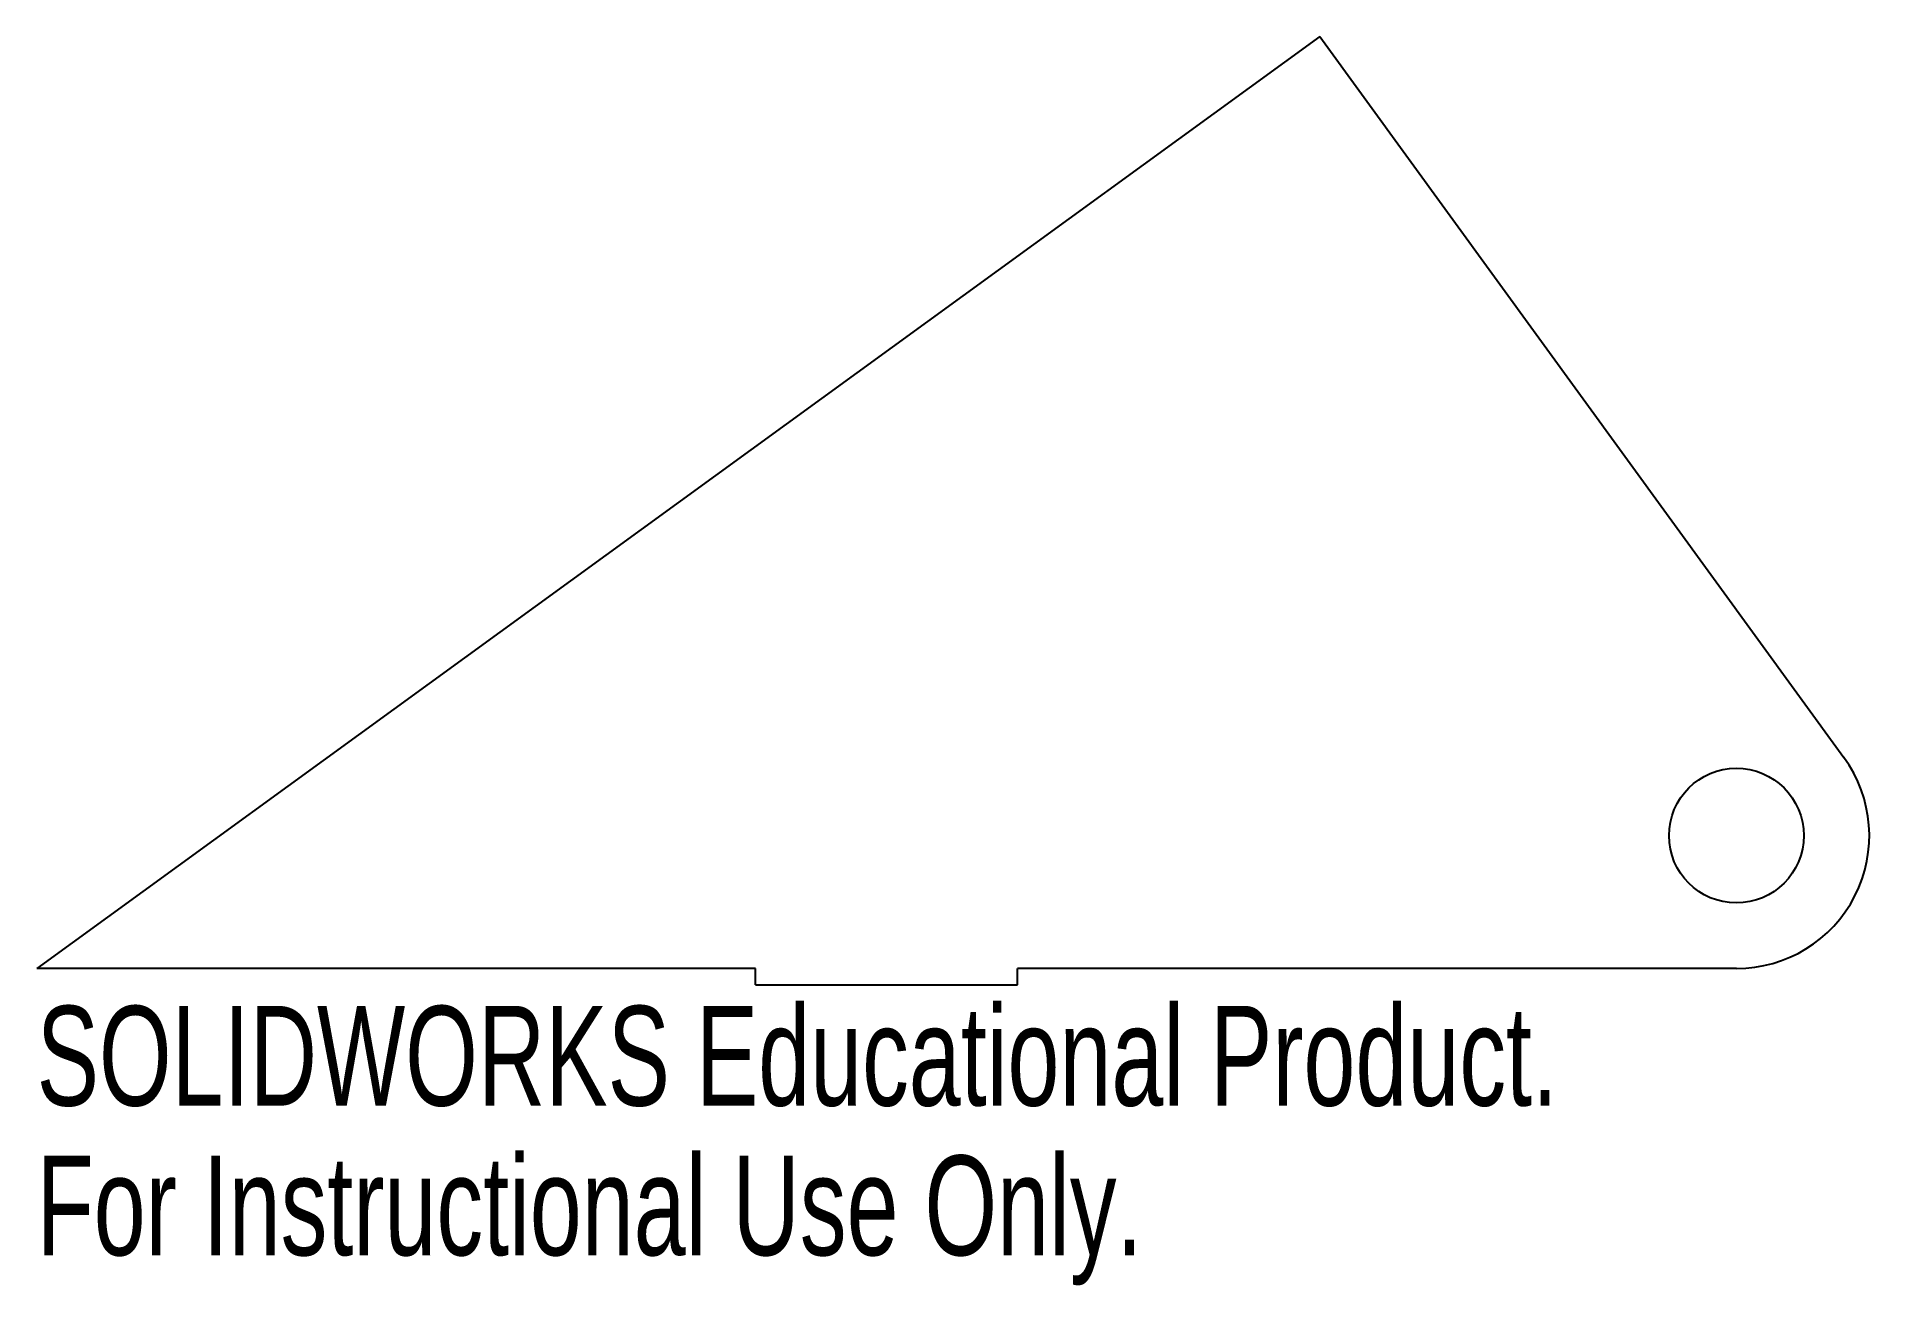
# Model space of a CAD drawing. Header units: inches. Extents: x -3.24 to 0.25, y -0.86 to 1.52.
import ezdxf

# ---------------------------------------------------------------- set-up
doc = ezdxf.new("R2010")
doc.units = ezdxf.units.IN
doc.header["$MEASUREMENT"] = 0
doc.styles.add('SLDTEXTSTYLE0', font='TXT', dxfattribs={"width": 0.7})

msp = doc.modelspace()

# ---------------------------------------------------------------- linework, layer by layer
at = {"color": 7, "linetype": 'Continuous', "lineweight": 25}
for p, q in [((-0.7941, 1.5243), (-3.2411, -0.2535)), ((-0.7941, 1.5243), (0.2051, 0.149)), ((-1.8706, -0.2535), (-3.2411, -0.2535)), ((-1.8706, -0.2848), (-1.8706, -0.2535)), ((-1.3706, -0.2848), (-1.3706, -0.2535)), ((0, -0.2535), (-1.3706, -0.2535)), ((-1.8706, -0.2848), (-1.3706, -0.2848))]:
    msp.add_line(p, q, dxfattribs=at)
msp.add_circle((0, 0), 0.1285, dxfattribs=at)
msp.add_arc((0, 0), 0.2535, 270, 36, dxfattribs=at)

# ---------------------------------------------------------------- texts
at = {"color": 7, "linetype": 'Continuous', "char_height": 0.1903, "attachment_point": 1, "style": 'SLDTEXTSTYLE0'}
for s, insert in [('SOLIDWORKS Educational Product.', (-3.2411, -0.3249)), ('For Instructional Use Only.', (-3.2411, -0.6103))]:
    msp.add_mtext(s, dxfattribs=dict(at, insert=insert))

doc.saveas('drawing.dxf')
